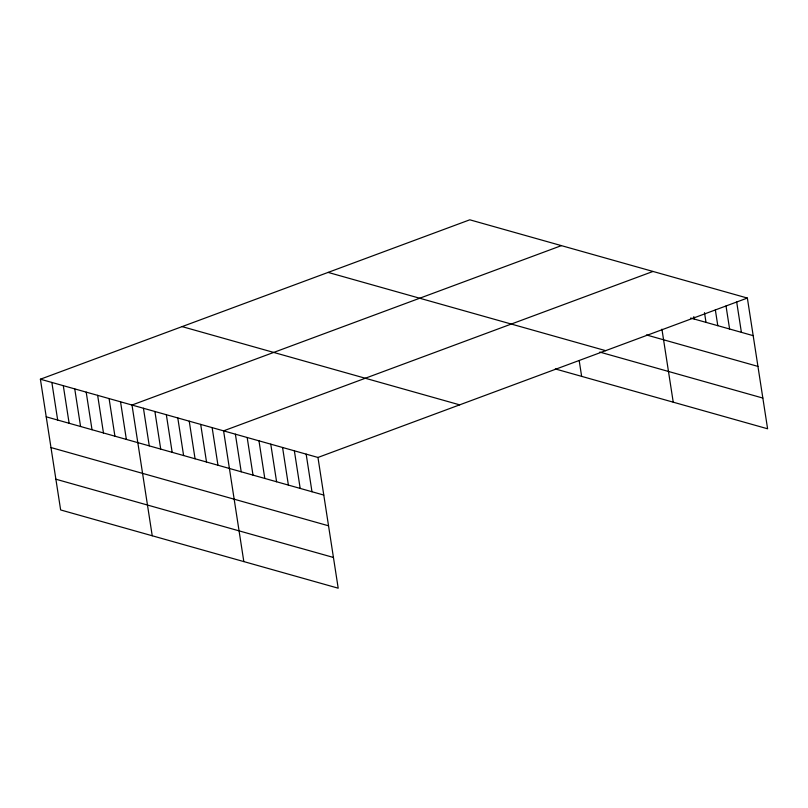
<?xml version="1.0" encoding="UTF-8"?>
<svg xmlns="http://www.w3.org/2000/svg" width="808" height="808" viewBox="0 0 808 808"><rect width="100%" height="100%" fill="white"/><g stroke="black" fill="none" stroke-linecap="round" stroke-linejoin="round"><path stroke-width="1.21" d="M40.4 379.215L317.958 457.459L338.199 588.194L60.64 509.949L40.4 379.215L469.801 219.806L747.36 298.051L767.6 428.785L555.308 368.943M561.398 245.632L131.997 405.03L152.227 535.765M652.995 271.448L223.584 430.856L243.824 561.59M317.958 457.459L747.36 298.051M690.668 318.039L753.187 335.663M646.4 334.946L757.944 366.398M328.099 272.407L605.657 350.652M599.778 352.086L762.843 398.061M182.103 326.604L459.661 404.848M46.218 416.817L323.776 495.062M50.975 447.551L328.533 525.796M55.883 479.215L333.431 557.459M736.694 302.01L741.39 332.341M726.018 305.959L729.594 329.007M715.353 309.919L717.797 325.685M704.495 312.656L706 322.362M693.83 316.605L694.203 319.039M661.924 329.149L673.236 402.182M579.255 361.004L581.639 376.366M306.161 454.126L311.979 491.739M294.364 450.803L300.182 488.416M282.568 447.481L288.385 485.083M270.771 444.158L276.589 481.76M258.974 440.825L264.792 478.437M247.177 437.502L253.005 475.114M235.381 434.179L241.208 471.781M212.14 427.624L217.958 465.236M200.687 424.392L206.515 462.004M189.234 421.17L195.061 458.772M177.79 417.938L183.608 455.55M166.337 414.716L172.165 452.318M154.894 411.484L160.711 449.096M143.44 408.262L149.268 445.864M120.543 401.808L126.361 439.411M109.09 398.576L114.918 436.189M97.647 395.344L103.464 432.957M86.193 392.122L92.021 429.725M74.75 388.89L80.568 426.503M63.297 385.669L69.124 423.271M51.853 382.436L57.671 420.049"/></g></svg>
